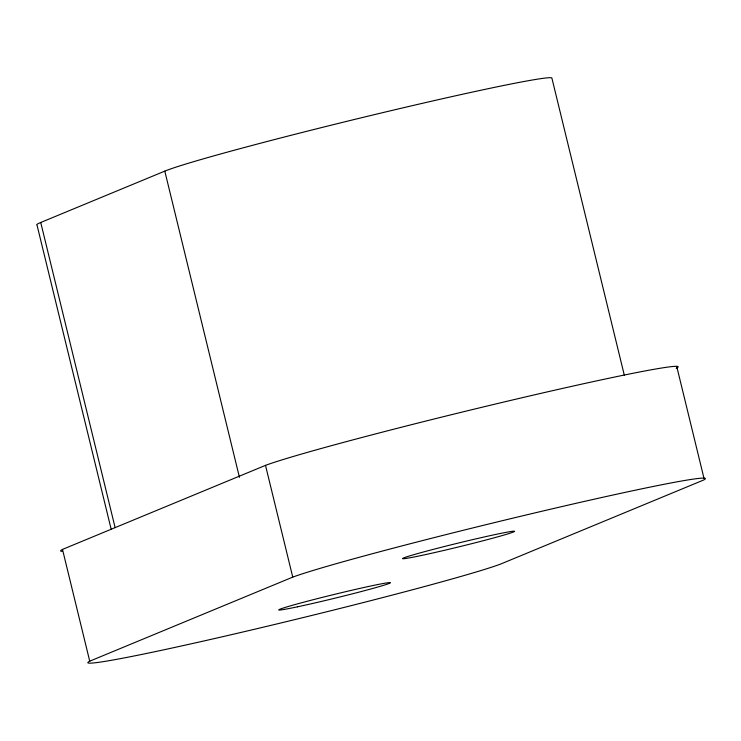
<?xml version="1.0" encoding="UTF-8"?>
<svg xmlns="http://www.w3.org/2000/svg" width="741" height="741" viewBox="0 0 741 741"><rect width="100%" height="100%" fill="white"/><g stroke="black" fill="none" stroke-linecap="round" stroke-linejoin="round"><path stroke-width="1.11" d="M111.15 529.157L37.05 225.181A201.422 6.678 -13.7 0 1 40.736 222.485L164.798 171.125A201.422 6.678 -13.7 0 1 370.593 115.55A201.422 6.678 -13.7 0 1 551.832 77.87L624.293 375.113M62.022 551.369A216.326 7.169 -13.7 0 1 62.494 549.414L265.5 465.357A216.326 7.169 -13.7 0 1 510.345 400.492A216.326 7.169 -13.7 0 1 676.237 368.323M89.735 661.176L292.751 577.119A216.326 7.169 -13.7 0 1 537.586 512.263A216.326 7.169 -13.7 0 1 703.478 480.085L500.471 564.133A216.326 7.169 -13.7 0 1 255.626 628.998A216.326 7.169 -13.7 0 1 89.735 661.176L62.494 549.414M676.709 366.36L703.95 478.121M265.5 465.357L292.751 577.119M164.798 171.125L239.445 477.343M40.736 222.485L115.114 527.592M297.428 606.823A57.548 1.908 -13.7 0 0 389.34 583.371A57.548 1.908 -13.7 0 0 316.963 598.737A57.548 1.908 -13.7 0 0 297.428 606.823M421.49 555.463A57.548 1.908 -13.7 0 0 513.402 532.01A57.548 1.908 -13.7 0 0 441.025 547.367A57.548 1.908 -13.7 0 0 421.49 555.463"/></g></svg>
